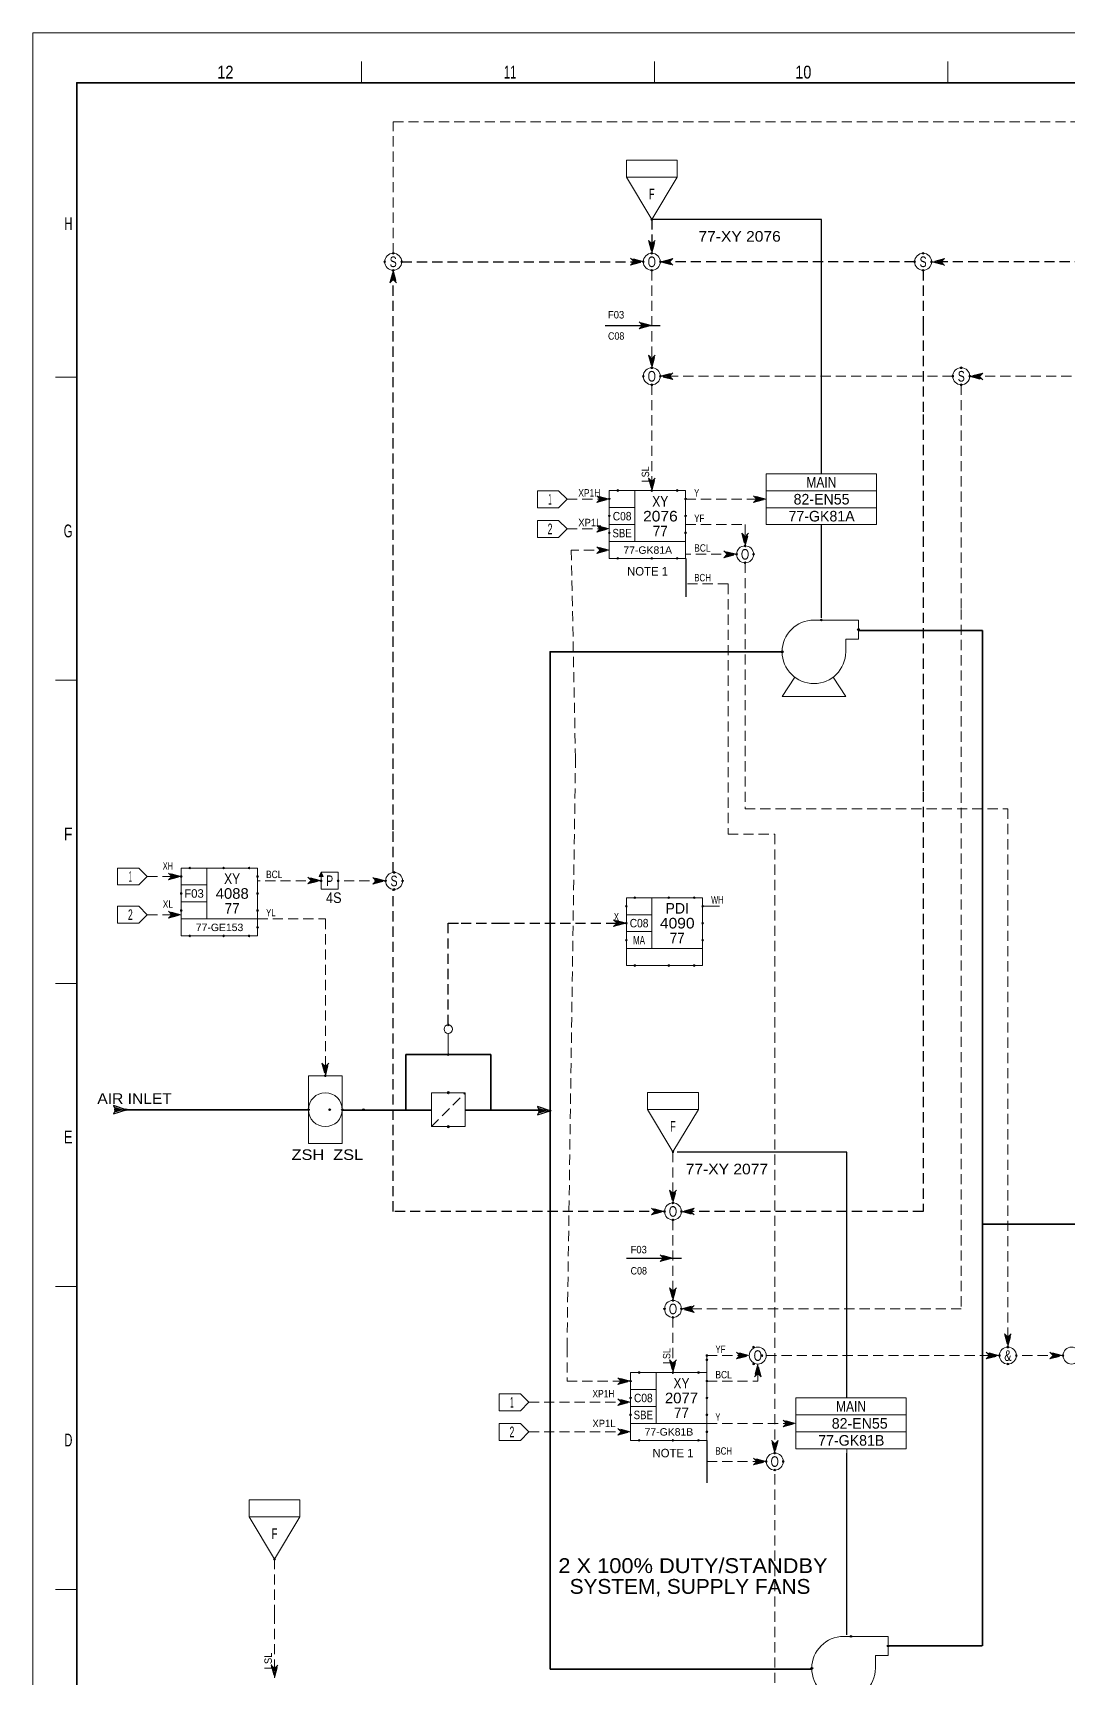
# Model space of a CAD drawing. Header units: millimetres. Extents: x 0 to 841, y 0 to 594.
# Drawn here: x 0 to 243.7, y 206.4 to 594 of the extents above; entities that cross this region are included whole.
import ezdxf
from ezdxf.enums import TextEntityAlignment as Align

# ---------------------------------------------------------------- set-up
doc = ezdxf.new("R2010")
doc.units = ezdxf.units.MM
doc.header["$LTSCALE"] = 0.8
doc.header["$PDMODE"] = 32
doc.header["$PDSIZE"] = 0.4
doc.linetypes.add('MEDIUM_DASHED', pattern=[4.5, 3, -1.5])
for name, color, linetype, lineweight in [('1', 7, 'Continuous', 13), ('12', 7, 'Continuous', 13), ('15', 7, 'Continuous', 13), ('18', 7, 'Continuous', 25), ('30', 7, 'Continuous', 25), ('40', 7, 'Continuous', 35), ('46', 7, 'MEDIUM_DASHED', 13), ('47', 7, 'Continuous', 13), ('48', 7, 'Continuous', 13), ('53', 7, 'Continuous', 13), ('9', 7, 'Continuous', 13)]:
    doc.layers.add(name, color=color, linetype=linetype, lineweight=lineweight)
for name, color, linetype in [('16', 7, 'Continuous'), ('45', 7, 'Continuous'), ('50', 7, 'Continuous')]:
    doc.layers.add(name, color=color, linetype=linetype)

msp = doc.modelspace()

# ---------------------------------------------------------------- linework, layer by layer
at = {"layer": '1'}
for p, q in [((77.4913, 587.2614), (77.4913, 582.2276)), ((146.6543, 587.2614), (146.6543, 582.2276)), ((215.8173, 587.2614), (215.8173, 582.2276)), ((10.3331, 512.7606), (5.3213, 512.7606)), ((10.3331, 441.2795), (5.3213, 441.2795)), ((10.3331, 369.7992), (5.3213, 369.7992)), ((10.3331, 298.3181), (5.3213, 298.3181)), ((10.3331, 226.8378), (5.3213, 226.8378))]:
    msp.add_line(p, q, dxfattribs=at)
at = {"layer": '1', "linetype": 'MEDIUM_DASHED', "lineweight": 25}
for p, q in [((146, 550), (146, 542)), ((87, 540), (144, 540)), ((208, 540), (148, 540)), ((277, 540), (213, 540))]:
    msp.add_line(p, q, dxfattribs=at)
at = {"layer": '1', "lineweight": 25}
for p, q in [((135, 525), (148, 525)), ((154, 470), (154, 461)), ((140, 305), (153, 305)), ((159, 262), (159, 252))]:
    msp.add_line(p, q, dxfattribs=at)
at = {"layer": '1', "linetype": 'MEDIUM_DASHED'}
for p, q in [((217, 513), (148, 513)), ((221, 513), (247, 513)), ((166, 471), (154, 471)), ((164, 464), (154, 464)), ((68, 394), (53, 394)), ((83, 394), (72, 394)), ((173, 282), (228, 282)), ((243, 282), (232, 282))]:
    msp.add_line(p, q, dxfattribs=at)
at = {"layer": '1', "lineweight": 35}
msp.add_lwpolyline([(829.263, 112.0142), (829.263, 582.2276), (10.3331, 582.2276), (10.3331, 10.3819)], dxfattribs=at)
at = {"layer": '1', "linetype": 'MEDIUM_DASHED'}
for points in [[(85, 542), (85, 573), (162, 573), (270, 573), (405, 573), (405, 543)], [(219, 511), (219, 458), (219, 458), (219, 293), (153, 293)], [(154, 478), (168, 478), (168, 473)], [(136, 472), (127, 472), (128, 423), (126, 284), (126, 276), (141, 276)], [(168, 469), (168, 411), (200, 411), (230, 411), (230, 284)], [(53, 385), (69, 385), (69, 348)]]:
    msp.add_lwpolyline(points, dxfattribs=at)
at = {"layer": '1', "linetype": 'MEDIUM_DASHED', "lineweight": 25}
for points in [[(85, 396), (85, 406), (85, 538)], [(210, 538), (210, 525), (210, 504), (210, 415), (210, 316), (153, 316)], [(149, 316), (85, 316), (85, 392), (85, 392)], [(98, 360), (98, 383), (98, 384), (101, 384), (101, 384), (110, 384), (140, 384)]]:
    msp.add_lwpolyline(points, dxfattribs=at)
at = {"layer": '12'}
for p, q in [((119, 486), (119, 482)), ((119, 486), (124, 486)), ((173, 486), (199, 486)), ((173, 482), (199, 482)), ((119, 479), (119, 475)), ((119, 479), (124, 479)), ((20, 397), (20, 393)), ((20, 397), (25, 397)), ((20, 388), (20, 384)), ((20, 388), (25, 388)), ((159, 282), (159, 281)), ((110, 273), (115, 273)), ((180, 268), (206, 268)), ((110, 266), (110, 262)), ((110, 266), (115, 266)), ((180, 264), (206, 264))]:
    msp.add_line(p, q, dxfattribs=at)
for points in [[(0, 594), (841, 594), (841, 0), (0, 0)], [(173, 478), (199, 478), (199, 490), (173, 490)], [(180, 272), (206, 272), (206, 260), (180, 260)]]:
    msp.add_lwpolyline(points, close=True, dxfattribs=at)
for points in [[(119, 482), (124, 482), (126, 484), (124, 486)], [(119, 475), (124, 475), (126, 477), (124, 479)], [(20, 393), (25, 393), (27, 395), (25, 397)], [(20, 384), (25, 384), (27, 386), (25, 388)], [(110, 273), (110, 269), (115, 269), (117, 271), (115, 273)], [(110, 262), (115, 262), (117, 264), (115, 266)]]:
    msp.add_lwpolyline(points, dxfattribs=at)
at = {"layer": '15'}
for points in [[(184.2504, 455.4992), (194.7496, 455.4992), (194.7496, 451), (191.7496, 451), (191.7496, 448)], [(188.7496, 442), (191.7496, 437.4992), (176.7496, 437.4992), (179.7496, 442)], [(191.2504, 215.7496), (201.7496, 215.7496), (201.7496, 211.2504), (198.7496, 211.2504), (198.7496, 208.2504)]]:
    msp.add_lwpolyline(points, dxfattribs=at)
msp.add_lwpolyline([(65, 332), (73, 332), (73, 348), (65, 348)], close=True, dxfattribs=at)
msp.add_circle((69, 340), 4, dxfattribs=at)
for centre, start, end in [((184.25, 447.9996), 90, 180), ((184.25, 447.9996), 180, 270), ((184.25, 447.9996), 270, 0), ((191.25, 208.25), 90, 180), ((191.25, 208.25), 180, 270), ((191.25, 208.25), 270, 0)]:
    msp.add_arc(centre, 7.5, start, end, dxfattribs=at)
at = {"layer": '16'}
for p in [(186, 455.4992), (194.7496, 453.2496), (176.7504, 448), (69, 348), (65, 340), (70, 340), (73, 340), (78, 340), (193, 215.7496), (201.7496, 213.5), (183.7504, 208.2504)]:
    msp.add_point(p, dxfattribs=at)
at = {"layer": '18'}
for p, q in [((186, 456), (186, 478)), ((192, 216.1024), (192, 259))]:
    msp.add_line(p, q, dxfattribs=at)
at = {"layer": '18', "lineweight": 13}
for p, q in [((186, 456), (186, 474)), ((192, 330), (152, 330)), ((192, 216.1024), (192, 260))]:
    msp.add_line(p, q, dxfattribs=at)
at = {"layer": '18'}
for points in [[(186, 490), (186, 550), (146, 550)], [(192, 272), (192, 330), (192, 330), (152, 330)]]:
    msp.add_lwpolyline(points, dxfattribs=at)
at = {"layer": '30'}
for p, q in [((20.5, 340), (20, 340)), ((21, 340), (21.5, 340)), ((120.5, 339.7638), (120, 339.7638)), ((121, 339.7638), (121.5, 339.7638))]:
    msp.add_line(p, q, dxfattribs=at)
for points in [[(22, 340), (19, 341), (19.5, 340), (19, 339)], [(19.5, 340.5), (21, 340), (19.5, 339.5), (20, 340)], [(122, 339.7638), (119, 340.7638), (119.5, 339.7638), (119, 338.7638)], [(119.5, 340.2638), (121, 339.7638), (119.5, 339.2638), (120, 339.7638)]]:
    msp.add_lwpolyline(points, close=True, dxfattribs=at)
for p in [(19.5, 340), (22, 340), (119.5, 339.7638), (122, 339.7638)]:
    msp.add_point(p, dxfattribs=at)
at = {"layer": '40'}
for p, q in [((224, 453), (194.7165, 453)), ((224, 410), (224, 453)), ((224, 214), (224, 410)), ((88, 353), (99, 353)), ((88, 340), (88, 353)), ((22, 340), (65, 340)), ((94, 339.874), (73, 339.874)), ((121, 339.874), (102, 339.874)), ((122, 339.7638), (122, 208)), ((316, 313), (224, 313)), ((224, 213.5039), (224, 267.5)), ((201.685, 213.5039), (223.9528, 213.5039)), ((122, 208.0142), (183.7504, 208.0142))]:
    msp.add_line(p, q, dxfattribs=at)
for points in [[(176.7504, 448), (122, 448), (122, 279.7638)], [(108, 340), (108, 353), (99, 353)]]:
    msp.add_lwpolyline(points, dxfattribs=at)
at = {"layer": '40', "lineweight": 13}
msp.add_lwpolyline([(94, 344), (102, 344), (102, 336), (94, 336)], close=True, dxfattribs=at)
at = {"layer": '40'}
for p in [(98, 344), (98, 336)]:
    msp.add_point(p, dxfattribs=at)
at = {"layer": '46'}
for p, q in [((146, 538), (146, 515)), ((146, 511), (146, 486)), ((126, 484), (136, 484)), ((154, 484), (173, 484)), ((126, 477), (136, 477)), ((164, 464), (164, 405)), ((164, 405), (175, 405)), ((175, 405), (175, 259)), ((27, 395), (35, 395)), ((27, 386), (35, 386)), ((94, 336), (102, 344)), ((151, 330), (151, 319)), ((151, 314), (151, 295)), ((151, 291), (151, 278)), ((159, 257), (173, 257)), ((175, 254), (175, 155)), ((57, 234), (57, 221.1339))]:
    msp.add_line(p, q, dxfattribs=at)
at = {"layer": '46', "linetype": 'Continuous'}
msp.add_line((158, 388), (162, 388), dxfattribs=at)
at = {"layer": '46'}
for points in [[(146, 542), (146.8, 545), (146, 544.2), (145.2, 545)], [(146, 542.4), (146.6, 544.6), (146, 544), (145.4, 544.6)], [(146, 542.8), (146.4, 544.2), (146, 543.8), (145.6, 544.2)], [(146, 543.2), (146.2, 543.8), (146, 543.6), (145.8, 543.8)], [(144, 540.0425), (141, 540.8425), (141.8, 540.0425), (141, 539.2425)], [(143.6, 540.0425), (141.4, 540.6425), (142, 540.0425), (141.4, 539.4425)], [(143.2, 540.0425), (141.8, 540.4425), (142.2, 540.0425), (141.8, 539.6425)], [(142.8, 540.0425), (142.2, 540.2425), (142.4, 540.0425), (142.2, 539.8425)], [(148, 540), (151, 539.2), (150.2, 540), (151, 540.8)], [(148.4, 540), (150.6, 539.4), (150, 540), (150.6, 540.6)], [(148.8, 540), (150.2, 539.6), (149.8, 540), (150.2, 540.4)], [(149.2, 540), (149.8, 539.8), (149.6, 540), (149.8, 540.2)], [(212.0787, 539.9638), (215.0787, 539.1638), (214.2787, 539.9638), (215.0787, 540.7638)], [(212.4787, 539.9638), (214.6787, 539.3638), (214.0787, 539.9638), (214.6787, 540.5638)], [(212.8787, 539.9638), (214.2787, 539.5638), (213.8787, 539.9638), (214.2787, 540.3638)], [(213.2787, 539.9638), (213.8787, 539.7638), (213.6787, 539.9638), (213.8787, 540.1638)], [(85, 538), (85.8, 535), (85, 535.8), (84.2, 535)], [(85, 537.6), (85.6, 535.4), (85, 536), (84.4, 535.4)], [(85, 537.2), (85.4, 535.8), (85, 536.2), (84.6, 535.8)], [(85, 536.8), (85.2, 536.2), (85, 536.4), (84.8, 536.2)], [(146, 525), (143, 525.8), (143.8, 525), (143, 524.2)], [(145.6, 525), (143.4, 525.6), (144, 525), (143.4, 524.4)], [(145.2, 525), (143.8, 525.4), (144.2, 525), (143.8, 524.6)], [(144.8, 525), (144.2, 525.2), (144.4, 525), (144.2, 524.8)], [(146, 515), (146.8, 518), (146, 517.2), (145.2, 518)], [(146, 515.4), (146.6, 517.6), (146, 517), (145.4, 517.6)], [(146, 515.8), (146.4, 517.2), (146, 516.8), (145.6, 517.2)], [(146, 516.2), (146.2, 516.8), (146, 516.6), (145.8, 516.8)], [(148, 513), (151, 513.8), (150.2, 513), (151, 512.2)], [(148.4, 513), (150.6, 513.6), (150, 513), (150.6, 512.4)], [(148.8, 513), (150.2, 513.4), (149.8, 513), (150.2, 512.6)], [(149.2, 513), (149.8, 513.2), (149.6, 513), (149.8, 512.8)], [(221.0787, 512.9638), (224.0787, 512.1638), (223.2787, 512.9638), (224.0787, 513.7638)], [(221.4787, 512.9638), (223.6787, 512.3638), (223.0787, 512.9638), (223.6787, 513.5638)], [(221.8787, 512.9638), (223.2787, 512.5638), (222.8787, 512.9638), (223.2787, 513.3638)], [(222.2787, 512.9638), (222.8787, 512.7638), (222.6787, 512.9638), (222.8787, 513.1638)], [(146, 486), (146.8, 489), (146, 488.2), (145.2, 489)], [(146, 486.4), (146.6, 488.6), (146, 488), (145.4, 488.6)], [(136, 484), (133, 484.8), (133.8, 484), (133, 483.2)], [(135.6, 484), (133.4, 484.6), (134, 484), (133.4, 483.4)], [(146, 486.8), (146.4, 488.2), (146, 487.8), (145.6, 488.2)], [(146, 487.2), (146.2, 487.8), (146, 487.6), (145.8, 487.8)], [(173, 484), (170, 484.8), (170.8, 484), (170, 483.2)], [(172.6, 484), (170.4, 484.6), (171, 484), (170.4, 483.4)], [(135.2, 484), (133.8, 484.4), (134.2, 484), (133.8, 483.6)], [(134.8, 484), (134.2, 484.2), (134.4, 484), (134.2, 483.8)], [(172.2, 484), (170.8, 484.4), (171.2, 484), (170.8, 483.6)], [(171.8, 484), (171.2, 484.2), (171.4, 484), (171.2, 483.8)], [(136, 477), (133, 477.8), (133.8, 477), (133, 476.2)], [(135.6, 477), (133.4, 477.6), (134, 477), (133.4, 476.4)], [(135.2, 477), (133.8, 477.4), (134.2, 477), (133.8, 476.6)], [(134.8, 477), (134.2, 477.2), (134.4, 477), (134.2, 476.8)], [(168, 473), (168.8, 476), (168, 475.2), (167.2, 476)], [(168, 473.4), (168.6, 475.6), (168, 475), (167.4, 475.6)], [(168, 473.8), (168.4, 475.2), (168, 474.8), (167.6, 475.2)], [(168, 474.2), (168.2, 474.8), (168, 474.6), (167.8, 474.8)], [(136, 471.9811), (133, 472.7811), (133.8, 471.9811), (133, 471.1811)], [(135.6, 471.9811), (133.4, 472.5811), (134, 471.9811), (133.4, 471.3811)], [(135.2, 471.9811), (133.8, 472.3811), (134.2, 471.9811), (133.8, 471.5811)], [(134.8, 471.9811), (134.2, 472.1811), (134.4, 471.9811), (134.2, 471.7811)], [(166, 471), (163, 471.8), (163.8, 471), (163, 470.2)], [(165.6, 471), (163.4, 471.6), (164, 471), (163.4, 470.4)], [(165.2, 471), (163.8, 471.4), (164.2, 471), (163.8, 470.6)], [(164.8, 471), (164.2, 471.2), (164.4, 471), (164.2, 470.8)], [(35, 395), (32, 395.8), (32.8, 395), (32, 394.2)], [(34.6, 395), (32.4, 395.6), (33, 395), (32.4, 394.4)], [(34.2, 395), (32.8, 395.4), (33.2, 395), (32.8, 394.6)], [(33.8, 395), (33.2, 395.2), (33.4, 395), (33.2, 394.8)], [(67.8472, 394.0425), (64.8472, 394.8425), (65.6472, 394.0425), (64.8472, 393.2425)], [(67.4472, 394.0425), (65.2472, 394.6425), (65.8472, 394.0425), (65.2472, 393.4425)], [(67.0472, 394.0425), (65.6472, 394.4425), (66.0472, 394.0425), (65.6472, 393.6425)], [(66.6472, 394.0425), (66.0472, 394.2425), (66.2472, 394.0425), (66.0472, 393.8425)], [(83.2, 394), (80.2, 394.8), (81, 394), (80.2, 393.2)], [(82.8, 394), (80.6, 394.6), (81.2, 394), (80.6, 393.4)], [(82.4, 394), (81, 394.4), (81.4, 394), (81, 393.6)], [(82, 394), (81.4, 394.2), (81.6, 394), (81.4, 393.8)], [(35, 386), (32, 386.8), (32.8, 386), (32, 385.2)], [(34.6, 386), (32.4, 386.6), (33, 386), (32.4, 385.4)], [(34.2, 386), (32.8, 386.4), (33.2, 386), (32.8, 385.6)], [(33.8, 386), (33.2, 386.2), (33.4, 386), (33.2, 385.8)], [(140, 384), (137, 384.8), (137.8, 384), (137, 383.2)], [(139.6, 384), (137.4, 384.6), (138, 384), (137.4, 383.4)], [(139.2, 384), (137.8, 384.4), (138.2, 384), (137.8, 383.6)], [(138.8, 384), (138.2, 384.2), (138.4, 384), (138.2, 383.8)], [(69, 348), (69.8, 351), (69, 350.2), (68.2, 351)], [(69, 348.4), (69.6, 350.6), (69, 350), (68.4, 350.6)], [(69, 348.8), (69.4, 350.2), (69, 349.8), (68.6, 350.2)], [(69, 349.2), (69.2, 349.8), (69, 349.6), (68.8, 349.8)], [(151, 318), (151.8, 321), (151, 320.2), (150.2, 321)], [(151, 318), (151.8, 321), (151, 320.2), (150.2, 321)], [(151, 318.4), (151.6, 320.6), (151, 320), (150.4, 320.6)], [(151, 318.4), (151.6, 320.6), (151, 320), (150.4, 320.6)], [(151, 318.8), (151.4, 320.2), (151, 319.8), (150.6, 320.2)], [(151, 318.8), (151.4, 320.2), (151, 319.8), (150.6, 320.2)], [(151, 319.2), (151.2, 319.8), (151, 319.6), (150.8, 319.8)], [(151, 319.2), (151.2, 319.8), (151, 319.6), (150.8, 319.8)], [(148.9339, 315.9874), (145.9339, 316.7874), (146.7339, 315.9874), (145.9339, 315.1874)], [(148.5339, 315.9874), (146.3339, 316.5874), (146.9339, 315.9874), (146.3339, 315.3874)], [(148.1339, 315.9874), (146.7339, 316.3874), (147.1339, 315.9874), (146.7339, 315.5874)], [(147.7339, 315.9874), (147.1339, 316.1874), (147.3339, 315.9874), (147.1339, 315.7874)], [(153, 316), (156, 315.2), (155.2, 316), (156, 316.8)], [(153, 316), (156, 315.2), (155.2, 316), (156, 316.8)], [(153.4, 316), (155.6, 315.4), (155, 316), (155.6, 316.6)], [(153.4, 316), (155.6, 315.4), (155, 316), (155.6, 316.6)], [(153.8, 316), (155.2, 315.6), (154.8, 316), (155.2, 316.4)], [(153.8, 316), (155.2, 315.6), (154.8, 316), (155.2, 316.4)], [(154.2, 316), (154.8, 315.8), (154.6, 316), (154.8, 316.2)], [(154.2, 316), (154.8, 315.8), (154.6, 316), (154.8, 316.2)], [(151, 305), (148, 305.8), (148.8, 305), (148, 304.2)], [(150.6, 305), (148.4, 305.6), (149, 305), (148.4, 304.4)], [(150.2, 305), (148.8, 305.4), (149.2, 305), (148.8, 304.6)], [(149.8, 305), (149.2, 305.2), (149.4, 305), (149.2, 304.8)], [(151, 295), (151.8, 298), (151, 297.2), (150.2, 298)], [(151, 295.4), (151.6, 297.6), (151, 297), (150.4, 297.6)], [(151, 295.8), (151.4, 297.2), (151, 296.8), (150.6, 297.2)], [(151, 296.2), (151.2, 296.8), (151, 296.6), (150.8, 296.8)], [(153, 293), (156, 293.8), (155.2, 293), (156, 292.2)], [(153.4, 293), (155.6, 293.6), (155, 293), (155.6, 292.4)], [(153.8, 293), (155.2, 293.4), (154.8, 293), (155.2, 292.6)], [(154.2, 293), (154.8, 293.2), (154.6, 293), (154.8, 292.8)], [(229.9929, 284.1165), (230.7929, 287.1165), (229.9929, 286.3165), (229.1929, 287.1165)], [(229.9929, 284.5165), (230.5929, 286.7165), (229.9929, 286.1165), (229.3929, 286.7165)], [(229.9929, 284.9165), (230.3929, 286.3165), (229.9929, 285.9165), (229.5929, 286.3165)], [(229.9929, 285.3165), (230.1929, 285.9165), (229.9929, 285.7165), (229.7929, 285.9165)], [(151, 278), (151.8, 281), (151, 280.2), (150.2, 281)], [(151, 278.4), (151.6, 280.6), (151, 280), (150.4, 280.6)], [(151, 278.8), (151.4, 280.2), (151, 279.8), (150.6, 280.2)], [(151, 279.2), (151.2, 279.8), (151, 279.6), (150.8, 279.8)], [(168.6, 282), (166.4, 282.6), (167, 282), (166.4, 281.4)], [(168.2, 282), (166.8, 282.4), (167.2, 282), (166.8, 281.6)], [(167.8, 282), (167.2, 282.2), (167.4, 282), (167.2, 281.8)], [(171, 279.6), (170.4, 277.4), (171, 278), (171.6, 277.4)], [(171, 279.2), (170.6, 277.8), (171, 278.2), (171.4, 277.8)], [(227.8764, 282), (224.8764, 282.8), (225.6764, 282), (224.8764, 281.2)], [(227.4764, 282), (225.2764, 282.6), (225.8764, 282), (225.2764, 281.4)], [(227.0764, 282), (225.6764, 282.4), (226.0764, 282), (225.6764, 281.6)], [(226.6764, 282), (226.0764, 282.2), (226.2764, 282), (226.0764, 281.8)], [(242.8764, 282), (239.8764, 282.8), (240.6764, 282), (239.8764, 281.2)], [(242.4764, 282), (240.2764, 282.6), (240.8764, 282), (240.2764, 281.4)], [(242.0764, 282), (240.6764, 282.4), (241.0764, 282), (240.6764, 281.6)], [(241.6764, 282), (241.0764, 282.2), (241.2764, 282), (241.0764, 281.8)], [(141, 275.9874), (138, 276.7874), (138.8, 275.9874), (138, 275.1874)], [(140.6, 275.9874), (138.4, 276.5874), (139, 275.9874), (138.4, 275.3874)], [(140.2, 275.9874), (138.8, 276.3874), (139.2, 275.9874), (138.8, 275.5874)], [(139.8, 275.9874), (139.2, 276.1874), (139.4, 275.9874), (139.2, 275.7874)], [(171, 278.8), (170.8, 278.2), (171, 278.4), (171.2, 278.2)], [(140.6, 271), (138.4, 271.6), (139, 271), (138.4, 270.4)], [(140.2, 271), (138.8, 271.4), (139.2, 271), (138.8, 270.6)], [(139.8, 271), (139.2, 271.2), (139.4, 271), (139.2, 270.8)], [(140.6, 264), (138.4, 264.6), (139, 264), (138.4, 263.4)], [(140.2, 264), (138.8, 264.4), (139.2, 264), (138.8, 263.6)], [(139.8, 264), (139.2, 264.2), (139.4, 264), (139.2, 263.8)], [(179.6, 266), (177.4, 266.6), (178, 266), (177.4, 265.4)], [(179.2, 266), (177.8, 266.4), (178.2, 266), (177.8, 265.6)], [(178.8, 266), (178.2, 266.2), (178.4, 266), (178.2, 265.8)], [(175, 259), (174.2, 262), (175, 261.2), (175.8, 262)], [(175, 259.4), (174.4, 261.6), (175, 261), (175.6, 261.6)], [(175, 259.8), (174.6, 261.2), (175, 260.8), (175.4, 261.2)], [(175, 260.2), (174.8, 260.8), (175, 260.6), (175.2, 260.8)], [(173, 257), (170, 257.8), (170.8, 257), (170, 256.2)], [(172.6, 257), (170.4, 257.6), (171, 257), (170.4, 256.4)], [(172.2, 257), (170.8, 257.4), (171.2, 257), (170.8, 256.6)], [(171.8, 257), (171.2, 257.2), (171.4, 257), (171.2, 256.8)], [(57, 206.4), (57.6, 208.6), (57, 208), (56.4, 208.6)], [(57, 206.8), (57.4, 208.2), (57, 207.8), (56.6, 208.2)], [(57, 207.2), (57.2, 207.8), (57, 207.6), (56.8, 207.8)]]:
    msp.add_lwpolyline(points, close=True, dxfattribs=at)
for points in [[(159, 282), (169, 282), (166, 282.8), (166.8, 282), (166, 281.2), (169, 282)], [(159, 276), (171, 276), (171, 280), (170.2, 277), (171, 277.8), (171.8, 277), (171, 280)], [(117, 271), (141, 271), (138, 271.8), (138.8, 271), (138, 270.2), (141, 271)], [(117, 264), (141, 264), (138, 264.8), (138.8, 264), (138, 263.2), (141, 264)], [(159, 266), (180, 266), (177, 266.8), (177.8, 266), (177, 265.2), (180, 266)], [(57, 221.1339), (57, 206), (57.8, 209), (57, 208.2), (56.2, 209), (57, 206)]]:
    msp.add_lwpolyline(points, dxfattribs=at)
at = {"layer": '47'}
msp.add_line((98, 353), (98, 358), dxfattribs=at)
msp.add_circle((98, 359), 1, dxfattribs=at)
for p in [(98, 360), (98, 353)]:
    msp.add_point(p, dxfattribs=at)
at = {"layer": '48'}
for p, q in [((141.9724, 486.0512), (141.9724, 474.0512)), ((135.9724, 482.0512), (141.9724, 482.0512)), ((135.9724, 478.0512), (141.9724, 478.0512)), ((41, 397), (41, 385)), ((35, 393), (41, 393)), ((35, 389), (41, 389)), ((146, 390), (146, 378)), ((140, 386), (146, 386)), ((140, 382), (146, 382)), ((159, 281), (159, 277)), ((147, 278), (147, 266)), ((141, 274), (147, 274)), ((141, 270), (147, 270))]:
    msp.add_line(p, q, dxfattribs=at)
for points in [[(135.9724, 486.0512), (153.9724, 486.0512), (153.9724, 474.0512), (135.9724, 474.0512)], [(35, 397), (53, 397), (53, 385), (35, 385)], [(68, 396), (67.5, 395), (68.5, 395)], [(68, 392), (72, 392), (72, 396), (68, 396)], [(140, 390), (158, 390), (158, 378), (140, 378)], [(141, 278), (159, 278), (159, 266), (141, 266)]]:
    msp.add_lwpolyline(points, close=True, dxfattribs=at)
for points in [[(135.9724, 474.0512), (135.9724, 470.0512), (153.9724, 470.0512), (153.9724, 474.0512)], [(67.6378, 395.1024), (68.0315, 395.7323), (68.3465, 395.1024), (67.7953, 395.1024), (68.0315, 395.4961), (68.189, 395.1811), (67.9528, 395.1811)], [(35, 385), (35, 381), (53, 381), (53, 385)], [(140, 378), (140, 374), (158, 374), (158, 378)], [(141, 266), (141, 262), (159, 262), (159, 266)]]:
    msp.add_lwpolyline(points, dxfattribs=at)
for centre in [(85, 540), (146, 540), (210, 540), (146, 513), (219, 513), (168, 471), (85.2055, 393.9559), (151, 316), (151, 316), (151, 293), (171, 282), (230, 282), (245, 282), (175, 257)]:
    msp.add_circle(centre, 2, dxfattribs=at)
for p in [(83, 540), (85, 542), (87, 540), (144, 540), (146, 542), (148, 540), (208, 540), (210, 542), (212, 540), (85, 538), (146, 538), (210, 538), (144, 513), (146, 515), (148, 513), (217, 513), (219, 515), (221, 513), (146, 511), (219, 511), (137.9724, 486.0512), (145.9724, 486.0512), (151.9724, 486.0512), (135.9724, 484.0512), (153.9724, 484.0512), (135.9724, 480.0512), (153.9724, 480.0512), (135.9724, 476.0512), (153.9724, 476.0512), (168, 473), (137.9724, 470.0512), (145.9724, 470.0512), (151.9724, 470.0512), (166, 471), (168, 469), (170, 471), (37, 397), (45, 397), (51, 397), (85.2055, 395.9559), (35, 395), (53, 395), (68, 394), (72, 394), (83.2055, 393.9559), (85.2055, 391.9559), (87.2055, 393.9559), (35, 391), (53, 391), (140, 388), (142, 390), (150, 390), (156, 390), (158, 388), (35, 387), (53, 387), (140, 384), (158, 384), (37, 381), (45, 381), (51, 381), (53, 383), (140, 380), (158, 380), (142, 374), (150, 374), (156, 374), (151, 318), (149, 316), (151, 314), (153, 316), (151, 295), (149, 293), (151, 291), (153, 293), (170, 284), (230, 284), (159, 282), (159, 281), (168, 282), (170, 280), (172, 282), (228, 282), (230, 280), (232, 282), (243, 282), (141, 276), (143, 278), (151, 278), (157, 278), (159, 276), (141, 272), (159, 272), (141, 268), (159, 268), (159, 264), (143, 262), (151, 262), (157, 262), (173, 257), (175, 259), (177, 257), (175, 255)]:
    msp.add_point(p, dxfattribs=at)
at = {"layer": '53'}
for points in [[(152, 564), (140, 564), (140, 560), (152, 560)], [(145, 344.0551), (157, 344.0551), (157, 340.0551), (145, 340.0551)], [(51, 248), (63, 248), (63, 244), (51, 244)]]:
    msp.add_lwpolyline(points, close=True, dxfattribs=at)
for points in [[(140, 560), (146, 550), (152, 560)], [(157, 340.0551), (151, 330.0551), (145, 340.0551)], [(63, 244), (57, 234), (51, 244)]]:
    msp.add_lwpolyline(points, dxfattribs=at)
for p in [(146, 550), (151, 330.0551), (57, 234)]:
    msp.add_point(p, dxfattribs=at)
at = {"layer": '9'}
msp.add_lwpolyline([(0, 0), (841, 0), (841, 594), (0, 594)], close=True, dxfattribs=at)

# ---------------------------------------------------------------- texts
at = {"layer": '1'}
for s, width, p in [('12', 0.85, (45.4146, 583.2346)), ('11', 0.65, (112.5772, 583.2346)), ('10', 0.85, (181.7358, 583.2346))]:
    msp.add_text(s, height=3.02, dxfattribs=dict(at, width=width)).set_placement(p, align=Align.CENTER)
for s, width, p in [('H', 0.65, (9.3283, 547.4945)), ('G', 0.65, (9.3283, 475.0071)), ('F', 0.8, (9.3283, 403.526)), ('E', 0.75, (9.3283, 332.0449)), ('D', 0.65, (9.3283, 260.5646))]:
    msp.add_text(s, height=3.02, dxfattribs=dict(at, width=width)).set_placement(p, align=Align.RIGHT)
at = {"layer": '12', "width": 1.1}
for s, p in [('77-XY 2076', (157, 544.7496)), ('77-XY 2077', (154, 324.7496))]:
    msp.add_text(s, height=2.5, dxfattribs=at).set_placement(p)
at = {"layer": '12'}
for s, height, width, p in [('MAIN', 2.5, 0.85, (186, 486.7496)), ('1', 2.5, 0.35, (122, 482.7496)), ('2', 2.5, 0.6, (122, 475.7496)), ('1', 2.5, 0.35, (23.0024, 393.7496)), ('2', 2.5, 0.6, (23.0028, 384.7496)), ('AIR INLET', 2.5, 1.1, (24, 341.3795)), ('1', 2.5, 0.35, (113, 269.7496)), ('MAIN', 2.5, 0.85, (193, 268.7496)), ('2', 2.5, 0.6, (113, 262.7496)), ('2 X 100% DUTY/STANDBY', 3.5, 1.1, (155.7087, 230.6992)), ('SYSTEM, SUPPLY FANS ', 3.5, 1.05, (155.7087, 225.8))]:
    msp.add_text(s, height=height, dxfattribs=dict(at, width=width)).set_placement(p, align=Align.CENTER)
for s, p in [('82-EN55', (186.0472, 482.7496)), ('77-GK81A', (186.0524, 478.7496)), ('82-EN55', (195.0472, 264.7496)), ('77-GK81B', (193.0551, 260.7496))]:
    msp.add_text(s, height=2.5, dxfattribs=at).set_placement(p, align=Align.CENTER)
at = {"layer": '45'}
for s, width, p in [('F03', 0.95, (135.6614, 526.626)), ('C08', 0.9, (135.6614, 521.626)), ('XP1H', 0.85, (128.6614, 484.626)), ('Y', 0.6, (156, 484.6252)), ('XP1L', 0.95, (128.6614, 477.626)), ('YF', 0.8, (156, 478.6252)), ('BCL', 0.85, (156, 471.6252)), ('BCH', 0.8, (156, 464.6252)), ('XH', 0.75, (30.6378, 396.626)), ('BCL', 0.85, (55, 394.6252)), ('XL', 0.85, (30.6378, 387.626)), ('WH', 0.6, (160, 388.6252)), ('YL', 0.8, (55, 385.6252)), ('X', 0.6, (137.0669, 384.626)), ('F03', 0.95, (141, 306.1252)), ('C08', 0.9, (141, 301.1252)), ('YF', 0.8, (161, 282.6252)), ('BCL', 0.85, (161, 276.6252)), ('XP1H', 0.85, (132, 272.1252)), ('Y', 0.6, (161, 266.6252)), ('XP1L', 0.95, (132, 265.1252)), ('BCH', 0.8, (161, 258.6252))]:
    msp.add_text(s, height=1.75, dxfattribs=dict(at, width=width)).set_placement(p)
for width, p in [(0.9, (145.3748, 488)), (0.9, (150.3748, 280)), (0.95, (56.3748, 208))]:
    msp.add_text('LSL', height=1.75, rotation=90, dxfattribs=dict(at, width=width)).set_placement(p)
at = {"layer": '50'}
for s, height, width, p in [('S', 2.5, 0.75, (85.0004, 538.7496)), ('O', 2.5, 0.75, (146.0004, 538.7496)), ('S', 2.5, 0.75, (210.0004, 538.7496)), ('O', 2.5, 0.75, (146.0004, 511.7496)), ('S', 2.5, 0.75, (219.0004, 511.7496)), ('XY', 2.5, 0.85, (147.9996, 482.2496)), ('C08', 2, 0.9, (139, 479)), ('2076', 2.5, 1.1, (148.0295, 478.7496)), ('SBE', 2, 0.85, (138.9996, 475)), ('77', 2.5, 0.95, (147.9996, 475.2496)), ('77-GK81A', 1.75, 1.05, (145.0394, 471.1252)), ('O', 2.5, 0.75, (168.0004, 469.7496)), ('XY', 2.5, 0.85, (47.0087, 393.2496)), ('4088', 2.5, 1.05, (47.0272, 389.7496)), ('P', 2.5, 0.75, (70.0004, 392.7496)), ('S', 2.5, 0.75, (85.2059, 392.7055)), ('77', 2.5, 0.95, (47.0091, 386.2496)), ('4S', 2.5, 0.9, (70.9909, 388.7496)), ('77-GE153', 1.75, 1.05, (44.0354, 382.1252)), ('C08', 2, 0.9, (143, 383)), ('4090', 2.5, 1.1, (152.0004, 382.7496)), ('MA', 2, 0.7, (142.9929, 379)), ('77', 2.5, 0.95, (151.9996, 379.2496)), ('ZSH  ZSL', 2.5, 1.15, (69.4673, 328.1433)), ('O', 2.5, 0.75, (151.0004, 314.7496)), ('O', 2.5, 0.75, (151.0004, 314.7496)), ('O', 2.5, 0.75, (151.0004, 291.7496)), ('O', 2.5, 0.75, (171.0004, 280.7496)), ('&', 2.5, 0.75, (230, 280.7496)), ('XY', 2.5, 0.85, (152.9996, 274.2496)), ('C08', 2, 0.9, (144, 271)), ('2077', 2.5, 1.05, (153, 270.7496)), ('SBE', 2, 0.85, (143.9996, 267)), ('77', 2.5, 0.95, (152.9996, 267.2496)), ('77-GK81B', 1.75, 1.05, (150.0413, 263.1252)), ('O', 2.5, 0.75, (175.0004, 255.7496))]:
    msp.add_text(s, height=height, dxfattribs=dict(at, width=width)).set_placement(p, align=Align.CENTER)
for s, height, p in [('NOTE 1', 2, (145.0004, 466)), ('F03', 2, (38.0142, 390)), ('PDI', 2.5, (152, 386.2496)), ('NOTE 1', 2, (151.0004, 258))]:
    msp.add_text(s, height=height, dxfattribs=at).set_placement(p, align=Align.CENTER)
at = {"layer": '53', "width": 0.65}
for p in [(145.9996, 554.7488), (151.0004, 334.8047), (57.0008, 238.7496)]:
    msp.add_text('F', height=2.5, dxfattribs=at).set_placement(p, align=Align.CENTER)

doc.saveas('drawing.dxf')
